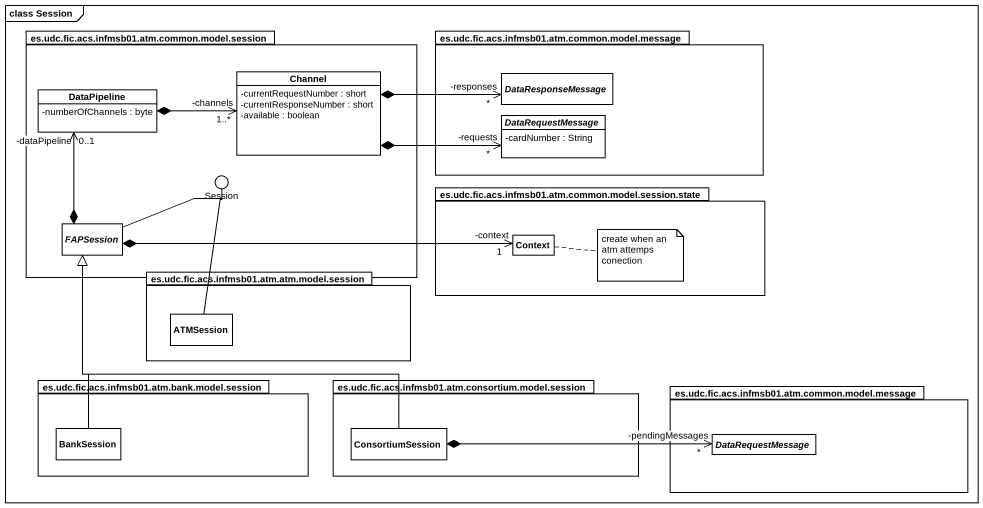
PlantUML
@startuml
mainframe class Session
allowmixing
hide circle
hide empty members
skinparam classAttributeIconSize 0
package "es.udc.fic.acs.infmsb01.atm.common.model.session" as es_udc_fic_acs_infmsb01_atm {
  class Channel {
    -currentRequestNumber : short
    -currentResponseNumber : short
    -available : boolean
  }
  class DataPipeline {
    -numberOfChannels : byte
  }
  abstract class FAPSession
}
package "es.udc.fic.acs.infmsb01.atm.common.model.message" as es_udc_fic_acs_infmsb01_atm_2 {
  abstract class DataResponseMessage
  abstract class DataRequestMessage {
    -cardNumber : String
  }
}
() Session
package "es.udc.fic.acs.infmsb01.atm.common.model.session.state" as es_udc_fic_acs_infmsb01_atm_3 {
  class Context
}
package "es.udc.fic.acs.infmsb01.atm.atm.model.session" as es_udc_fic_acs_infmsb01_atm_4 {
  class ATMSession
}
package "es.udc.fic.acs.infmsb01.atm.bank.model.session" as es_udc_fic_acs_infmsb01_atm_5 {
  class BankSession
}
package "es.udc.fic.acs.infmsb01.atm.consortium.model.session" as es_udc_fic_acs_infmsb01_atm_6 {
  class ConsortiumSession
}
package "es.udc.fic.acs.infmsb01.atm.common.model.message" as es_udc_fic_acs_infmsb01_atm_7 {
  abstract class "DataRequestMessage" as DataRequestMessage_2
}
es_udc_fic_acs_infmsb01_atm -- Session
Channel *-right-> "-responses\n*" DataResponseMessage
Channel *-right-> "-requests\n*" DataRequestMessage
DataPipeline *-right-> "-channels\n1..*" Channel
FAPSession *-up-> "-dataPipeline\n0..1" DataPipeline
FAPSession -right- Session
FAPSession *-right-> "-context\n1" Context
ATMSession -up- Session
BankSession -up-|> FAPSession
ConsortiumSession -up-|> FAPSession
ConsortiumSession *-right-> "-pendingMessages\n*" DataRequestMessage_2
note right of Context : create when an atm attemps conection
@enduml
